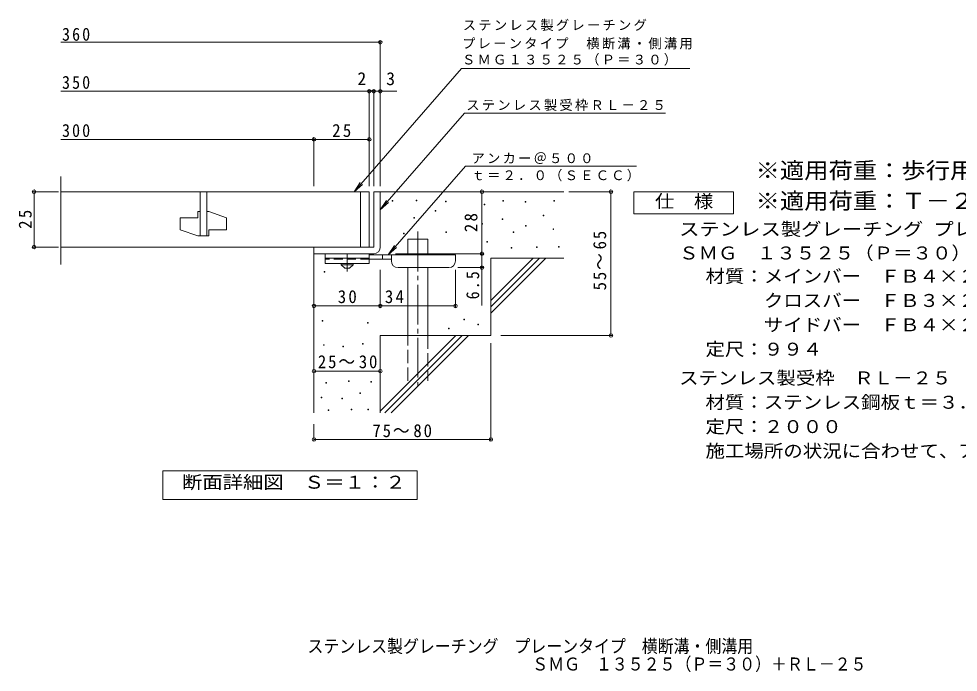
# Model space of a CAD drawing. Units: millimetres, scale not verified. Extents: x -301 to 338, y -274 to 220.
# Drawn here: x -300.9 to 124, y -273.7 to 21.7 of the extents above; entities that cross this region are included whole.
import ezdxf
from ezdxf.enums import TextEntityAlignment as Align

# ---------------------------------------------------------------- set-up
doc = ezdxf.new("R2010")
doc.units = ezdxf.units.MM
doc.header["$LTSCALE"] = 2
doc.header["$PDMODE"] = 32
doc.header["$PDSIZE"] = 1.6
for name, pattern in [('CHAIN1', [8, 5, -1, 1, -1]), ('CHAIN2', [12, 9, -1, 1, -1]), ('DASHED2', [3, 2, -1]), ('DASHED3', [4, 3, -1])]:
    doc.linetypes.add(name, pattern=pattern)
for name, color, linetype, lineweight in [('D-0', 7, 'Continuous', 9), ('D-1', 2, 'Continuous', 9), ('D-2', 3, 'Continuous', 9), ('D-4', 7, 'Continuous', 9), ('D-5', 7, 'Continuous', 9), ('D-6', 6, 'Continuous', 9), ('D-9', 4, 'Continuous', 9)]:
    doc.layers.add(name, color=color, linetype=linetype, lineweight=lineweight)
doc.layers.add('F-5_F-5ﾚｲﾔ', color=2, linetype='Continuous')
doc.styles.add('ＭＳ ゴシック', font='')
doc.styles.get('ＭＳ ゴシック').set_extended_font_data('MS Gothic')

msp = doc.modelspace()

# ---------------------------------------------------------------- linework, layer by layer
at = {"layer": 'D-0'}
for points in [[(-131.917, -60.655), (-131.917, -60.355), (-131.617, -60.355), (-131.617, -60.655)], [(-121.089, -60.52), (-121.089, -60.22), (-120.789, -60.22), (-120.789, -60.52)], [(-107.825, -61.061), (-107.825, -60.761), (-107.525, -60.761), (-107.525, -61.061)], [(-90.365, -62.415), (-90.365, -62.115), (-90.065, -62.115), (-90.065, -62.415)], [(-81.973, -60.655), (-81.973, -60.355), (-81.673, -60.355), (-81.673, -60.655)], [(-71.822, -61.197), (-71.822, -60.897), (-71.522, -60.897), (-71.522, -61.197)], [(-58.829, -60.791), (-58.829, -60.49), (-58.529, -60.49), (-58.529, -60.791)], [(-112.562, -65.257), (-112.562, -64.957), (-112.262, -64.957), (-112.262, -65.257)], [(-63.701, -67.287), (-63.701, -66.987), (-63.401, -66.987), (-63.401, -67.287)], [(-122.172, -68.37), (-122.172, -68.07), (-121.872, -68.07), (-121.872, -68.37)], [(-91.448, -71.077), (-91.448, -70.777), (-91.148, -70.777), (-91.148, -71.077)], [(-82.244, -69.047), (-82.244, -68.747), (-81.944, -68.747), (-81.944, -69.047)], [(-71.687, -72.025), (-71.687, -71.724), (-71.387, -71.724), (-71.387, -72.025)], [(-126.909, -75.544), (-126.909, -75.244), (-126.609, -75.244), (-126.609, -75.544)], [(-107.69, -74.867), (-107.69, -74.567), (-107.39, -74.567), (-107.39, -74.867)], [(-77.236, -74.867), (-77.236, -74.567), (-76.936, -74.567), (-76.936, -74.867)], [(-59.235, -73.513), (-59.235, -73.213), (-58.935, -73.213), (-58.935, -73.513)], [(-89.147, -79.198), (-89.147, -78.898), (-88.847, -78.898), (-88.847, -79.198)], [(-78.183, -81.905), (-78.183, -81.605), (-77.883, -81.605), (-77.883, -81.905)], [(-66.679, -81.634), (-66.679, -81.334), (-66.379, -81.334), (-66.379, -81.634)], [(-56.798, -81.499), (-56.798, -81.199), (-56.498, -81.199), (-56.498, -81.499)], [(-162.785, -92.775), (-162.785, -92.475), (-162.485, -92.475), (-162.485, -92.775)], [(-163.573, -115.008), (-163.573, -114.708), (-163.273, -114.708), (-163.273, -115.008)], [(-99.579, -114.404), (-99.579, -114.104), (-99.279, -114.104), (-99.279, -114.404)], [(-143.116, -115.837), (-143.116, -115.537), (-142.816, -115.537), (-142.816, -115.837)], [(-106.481, -118.465), (-106.481, -118.165), (-106.182, -118.165), (-106.182, -118.465)], [(-93.207, -116.554), (-93.207, -116.254), (-92.907, -116.254), (-92.907, -116.554)], [(-163.09, -125.894), (-163.09, -125.594), (-162.79, -125.594), (-162.79, -125.894)], [(-154.258, -126.503), (-154.258, -126.203), (-153.958, -126.203), (-153.958, -126.503)], [(-145.427, -125.437), (-145.427, -125.137), (-145.127, -125.137), (-145.127, -125.437)], [(-162.024, -142.948), (-162.024, -142.648), (-161.724, -142.648), (-161.724, -142.948)], [(-151.67, -142.186), (-151.67, -141.886), (-151.37, -141.886), (-151.37, -142.186)], [(-141.696, -142.567), (-141.696, -142.267), (-141.396, -142.267), (-141.396, -142.567)], [(-146.645, -147.744), (-146.645, -147.444), (-146.345, -147.444), (-146.345, -147.744)], [(-164.156, -149.647), (-164.156, -149.347), (-163.856, -149.347), (-163.856, -149.647)], [(-154.715, -150.104), (-154.715, -149.804), (-154.415, -149.804), (-154.415, -150.104)], [(-160.882, -155.358), (-160.882, -155.057), (-160.582, -155.057), (-160.582, -155.358)], [(-150.528, -155.053), (-150.528, -154.753), (-150.228, -154.753), (-150.228, -155.053)], [(-142.914, -155.053), (-142.914, -154.753), (-142.614, -154.753), (-142.614, -155.053)]]:
    msp.add_lwpolyline(points, close=True, dxfattribs=at)
at = {"layer": 'D-1'}
for p, q in [((-140.342, -56.465), (-140.342, -81.465)), ((-137.342, -56.465), (-140.342, -56.465)), ((-137.342, -81.465), (-137.342, -56.465)), ((-140.342, -81.465), (-167.342, -81.465)), ((-167.342, -84.465), (-167.342, -81.465)), ((-167.342, -84.465), (-140.342, -84.465))]:
    msp.add_line(p, q, dxfattribs=at)
msp.add_arc((-140.342, -81.465), 3, 270, 0, dxfattribs=at)
at = {"layer": 'D-2'}
for p, q in [((-281.876, -89.291), (-281.876, -49.55)), ((-142.342, -56.465), (-281.876, -56.465)), ((-218.842, -56.465), (-218.842, -76.465)), ((-215.842, -56.465), (-215.842, -76.465)), ((-146.342, -56.465), (-146.342, -81.465)), ((-142.342, -56.465), (-142.342, -81.465)), ((-219.842, -65.465), (-219.842, -68.215)), ((-218.842, -65.465), (-219.842, -65.465)), ((-214.842, -65.465), (-215.842, -65.465)), ((-214.842, -65.465), (-206.842, -68.215)), ((-227.842, -68.215), (-227.842, -73.715)), ((-227.842, -68.215), (-219.842, -68.215)), ((-206.842, -68.215), (-206.842, -73.715)), ((-227.842, -73.715), (-219.842, -76.465)), ((-214.842, -76.465), (-219.842, -76.465)), ((-214.842, -73.715), (-214.842, -76.465)), ((-214.842, -73.715), (-206.842, -73.715)), ((-281.876, -81.465), (-142.342, -81.465))]:
    msp.add_line(p, q, dxfattribs=at)
at = {"layer": 'D-4'}
for p, q in [((-281.876, 11.108), (-137.342, 11.108)), ((-137.342, -53.874), (-137.342, 11.708)), ((-281.876, -11.031), (-142.342, -11.031)), ((-142.342, -53.874), (-142.342, -10.431)), ((-142.342, -11.031), (-141.342, -11.031)), ((-141.342, -11.031), (-129.81, -11.031)), ((-140.342, -53.874), (-140.342, -10.431)), ((-281.876, -32.782), (-167.342, -32.782)), ((-167.342, -53.874), (-167.342, -32.181)), ((-167.342, -32.782), (-142.342, -32.782)), ((-282.946, -56.465), (-294.556, -56.465)), ((-293.956, -81.465), (-293.956, -56.465)), ((-91.349, -84.465), (-91.349, -56.465)), ((-52.136, -56.465), (-32.405, -56.465)), ((-33.005, -121.465), (-33.005, -56.465)), ((-282.946, -81.465), (-294.556, -81.465)), ((-130.54, -84.465), (-90.749, -84.465)), ((-91.349, -84.465), (-91.349, -107.815)), ((-137.34, -108.686), (-137.34, -91.765)), ((-103.34, -108.686), (-103.34, -91.765)), ((-90.749, -90.765), (-102.34, -90.765)), ((-82.895, -121.465), (-32.405, -121.465)), ((-87.342, -124.965), (-87.342, -169.082)), ((-167.342, -137.589), (-137.342, -137.589)), ((-167.342, -161.465), (-167.342, -169.082)), ((-167.342, -168.482), (-87.342, -168.482))]:
    msp.add_line(p, q, dxfattribs=at)
msp.add_lwpolyline([(-167.34, -108.086), (-137.34, -108.086), (-103.34, -108.086)], dxfattribs=at)
for p in [(-137.342, 11.108), (-142.342, -11.031), (-140.342, -11.031), (-137.342, -11.031), (-167.342, -32.782), (-142.342, -32.782), (-293.956, -56.465), (-91.349, -56.465), (-33.005, -56.465), (-293.956, -81.465), (-91.349, -84.465), (-91.349, -90.765), (-167.34, -108.086), (-137.34, -108.086), (-103.34, -108.086), (-33.005, -121.465), (-167.342, -137.589), (-137.342, -137.589), (-167.342, -168.482), (-87.342, -168.482)]:
    msp.add_point(p, dxfattribs=at)
at = {"layer": 'D-5'}
for p, q in [((-100.69, -0.742), (2.669, -0.742)), ((-99.324, -20.914), (-8.405, -20.914)), ((-98.809, -44.856), (-133.718, -84.965)), ((-98.809, -44.856), (-21.537, -44.856)), ((-149.189, -56.465), (-146.427, -52.298)), ((-137.342, -64.594), (-133.596, -61.283)), ((-133.718, -84.965), (-130.956, -80.797)), ((-133.718, -84.965), (-129.972, -81.654))]:
    msp.add_line(p, q, dxfattribs=at)
for points in [[(-100.69, -0.742), (-149.189, -56.465), (-145.443, -53.155)], [(-99.324, -20.914), (-137.342, -64.594), (-134.58, -60.426)]]:
    msp.add_lwpolyline(points, dxfattribs=at)
for points in [[(-22.629, -66.465), (-22.629, -56.465), (22.371, -56.465), (22.371, -66.465)], [(-235.741, -195.654), (-235.741, -182.654), (-120.741, -182.654), (-120.741, -195.654)]]:
    msp.add_lwpolyline(points, close=True, dxfattribs=at)
at = {"layer": 'D-6'}
for p, q in [((-137.342, -56.465), (-54.342, -56.465)), ((-124.884, -84.965), (-124.884, -77.965)), ((-124.884, -77.965), (-115.884, -77.965)), ((-115.884, -84.965), (-115.884, -77.965)), ((-167.342, -84.465), (-167.342, -156.465)), ((-87.342, -105.667), (-68.14, -86.465)), ((-87.342, -86.465), (-54.342, -86.465)), ((-87.342, -108.495), (-65.312, -86.465)), ((-87.342, -86.465), (-87.342, -121.465)), ((-87.342, -111.324), (-62.484, -86.465)), ((-124.884, -121.465), (-124.884, -90.765)), ((-115.884, -121.465), (-115.884, -90.765)), ((-137.342, -121.465), (-137.342, -156.465)), ((-137.342, -121.465), (-87.342, -121.465)), ((-137.342, -155.667), (-103.14, -121.465)), ((-135.312, -156.465), (-100.312, -121.465)), ((-132.484, -156.465), (-97.484, -121.465))]:
    msp.add_line(p, q, dxfattribs=at)
at = {"layer": 'D-6', "linetype": 'CHAIN2'}
msp.add_line((-120.384, -74.473), (-120.384, -144.132), dxfattribs=at)
at = {"layer": 'D-6', "linetype": 'DASHED3'}
for p, q in [((-124.884, -141.965), (-124.884, -121.465)), ((-115.884, -121.465), (-115.884, -141.965))]:
    msp.add_line(p, q, dxfattribs=at)
at = {"layer": 'D-9', "color": 3}
for p, q in [((-162.34, -84.465), (-162.34, -88.965)), ((-142.34, -84.465), (-162.34, -84.465)), ((-142.34, -84.465), (-142.34, -88.965)), ((-142.34, -86.465), (-162.34, -86.465)), ((-142.34, -88.965), (-162.34, -88.965))]:
    msp.add_line(p, q, dxfattribs=at)
at = {"layer": 'D-9', "linetype": 'CHAIN1'}
msp.add_line((-152.34, -92.513), (-152.34, -84.465), dxfattribs=at)
at = {"layer": 'D-9'}
for p, q in [((-103.34, -84.965), (-142.34, -84.965)), ((-136.34, -86.965), (-136.34, -84.965)), ((-132.34, -87.765), (-132.34, -84.965)), ((-103.34, -87.765), (-103.34, -84.965)), ((-132.335, -86.965), (-142.34, -86.965)), ((-129.34, -90.765), (-106.34, -90.765))]:
    msp.add_line(p, q, dxfattribs=at)
at = {"layer": 'D-9', "color": 3, "linetype": 'DASHED2'}
msp.add_line((-142.34, -86.965), (-162.34, -86.965), dxfattribs=at)
at = {"layer": 'D-9', "color": 2}
for p, q in [((-155.091, -89.465), (-155.091, -88.965)), ((-149.59, -89.465), (-149.59, -88.965)), ((-155.091, -89.465), (-153.34, -90.965)), ((-155.091, -89.465), (-149.59, -89.465)), ((-153.34, -90.965), (-151.341, -90.965)), ((-151.341, -90.965), (-149.59, -89.465))]:
    msp.add_line(p, q, dxfattribs=at)
at = {"layer": 'D-9'}
for centre, start, end in [((-129.34, -87.765), 180, 270), ((-106.34, -87.765), 270, 0)]:
    msp.add_arc(centre, 3, start, end, dxfattribs=at)

# ---------------------------------------------------------------- texts
at = {"layer": 'D-4', "color": 2, "style": 'ＭＳ ゴシック'}
for s, p in [('2', (-147.71, -10.031)), ('3', (-134.682, -10.031))]:
    msp.add_text(s, height=5.865, dxfattribs=at).set_placement(p, align=Align.BOTTOM_LEFT)
at = {"layer": 'D-4', "color": 2, "char_height": 5.865, "attachment_point": 7, "style": 'ＭＳ ゴシック'}
for s, insert in [('\\T1.27;\\W0.9;360', (-281.297, 11.72)), ('\\T1.27;\\W0.9;350', (-281.297, -10.031)), ('\\T1.27;\\W0.9;300', (-281.297, -31.781)), ('\\T1.27;\\W0.95;25', (-159.092, -31.781)), ('\\T1.27;\\W0.95;30', (-156.59, -106.886)), ('\\T1.27;\\W0.95;34', (-135.267, -106.886)), ('\\T1.22;\\W0.95;25～30', (-165.592, -136.318)), ('\\T1.22;\\W0.95;75～80', (-140.916, -167.482))]:
    msp.add_mtext(s, dxfattribs=dict(at, insert=insert))
at = {"layer": 'D-4', "color": 2, "char_height": 5.865, "attachment_point": 7, "rotation": 90, "style": 'ＭＳ ゴシック'}
for s, insert in [('\\T1.27;\\W0.95;25', (-294.956, -73.215)), ('\\T1.27;\\W0.95;28', (-93.349, -74.715)), ('\\T1.22;\\W0.95;55～65', (-35.111, -101.066)), ('\\T1.27;\\W0.9;6.5', (-92.549, -105.104))]:
    msp.add_mtext(s, dxfattribs=dict(at, insert=insert))
at = {"layer": 'D-5', "color": 3, "style": 'ＭＳ ゴシック', "width": 1.1}
for s, p in [('※適用荷重：歩行用（横断溝用）', (32.371, -52.684)), ('※適用荷重：Ｔ－２（側溝用）', (32.371, -66.465))]:
    msp.add_text(s, height=7.331, dxfattribs=at).set_placement(p, align=Align.BOTTOM_LEFT)
at = {"layer": 'D-5', "color": 2, "style": 'ＭＳ ゴシック'}
for s, width, p in [('仕\u3000様', 1.1, (-13.129, -65.465)), ('ステンレス製グレーチング プレーンタイプ 横断溝・側溝用', 1.15, (-2.211, -78.049)), ('ＳＭＧ\u3000１３５２５（Ｐ＝３０）', 1.1, (-2.211, -88.845)), ('材質：メインバー\u3000ＦＢ４×２５（ＳＵＳ３０４）', 1.1, (9.731, -99.321)), ('\u3000\u3000\u3000クロスバー\u3000ＦＢ３×２０（ＳＵＳ３０４）', 1.1, (9.731, -110.321)), ('\u3000\u3000\u3000サイドバー\u3000ＦＢ４×２５（ＳＵＳ３０４）', 1.1, (9.731, -121.321)), ('定尺：９９４', 1.1, (9.731, -132.321)), ('ステンレス製受枠\u3000ＲＬ－２５', 1.1, (-2.211, -145.321)), ('材質：ステンレス鋼板ｔ＝３．０（ＳＵＳ３０４）', 1.1, (9.731, -156.321)), ('定尺：２０００', 1.1, (9.731, -167.321)), ('施工場所の状況に合わせて、アンカーをプライヤー等で折り曲げてご使用ください。', 1.1, (9.731, -178.321)), ('断面詳細図\u3000Ｓ＝１：２', 1.15, (-227.056, -192.46))]:
    msp.add_text(s, height=5.865, dxfattribs=dict(at, width=width)).set_placement(p, align=Align.BOTTOM_LEFT)
at = {"layer": 'D-5', "char_height": 4.399, "attachment_point": 7, "style": 'ＭＳ ゴシック'}
for s, insert in [('\\T1.17;ステンレス製グレーチング', (-100.027, 16.192)), ('\\T1.17;プレーンタイプ\u3000横断溝・側溝用', (-100.338, 7.86)), ('\\T1.17;ＳＭＧ１３５２５（Ｐ＝３０）', (-100.381, 0.516)), ('\\T1.17;ステンレス製受枠ＲＬ－２５', (-98.447, -19.962)), ('\\T1.17;アンカー＠５００', (-96.08, -43.924)), ('\\T1.17;ｔ＝２．０（ＳＥＣＣ）', (-96.08, -51.787))]:
    msp.add_mtext(s, dxfattribs=dict(at, insert=insert))
at = {"layer": 'F-5_F-5ﾚｲﾔ', "style": 'ＭＳ ゴシック', "width": 0.9}
for s, p in [('ステンレス製グレーチング\u3000プレーンタイプ\u3000横断溝・側溝用', (-170.295, -266.606)), ('ＳＭＧ\u3000１３５２５（Ｐ＝３０）＋ＲＬ－２５', (-68.627, -274.657))]:
    msp.add_text(s, height=5.865, dxfattribs=at).set_placement(p, align=Align.BOTTOM_LEFT)

doc.saveas('drawing.dxf')
